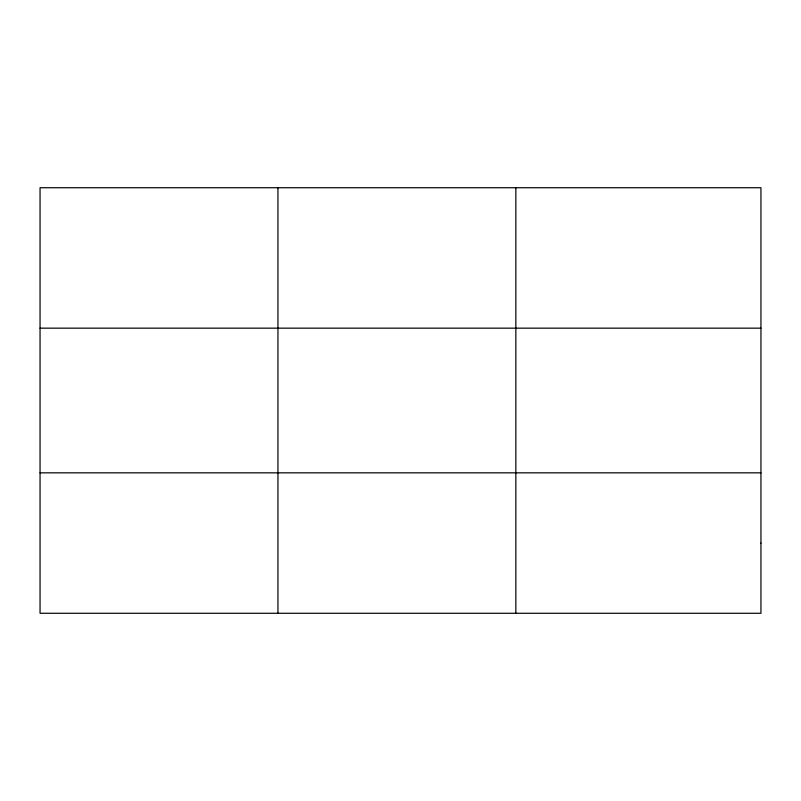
<?xml version="1.0" encoding="UTF-8"?>
<svg xmlns="http://www.w3.org/2000/svg" width="801" height="801" viewBox="0 0 801 801"><rect width="100%" height="100%" fill="white"/><g stroke="black" fill="none" stroke-linecap="round" stroke-linejoin="round"><path stroke-width="1.2" d="M277.947 187.724L277.947 613.276M515.844 187.724L515.844 613.276M40.05 328.16L760.95 328.16M40.05 472.84L760.95 472.84M760.95 543.058L760.95 613.276L40.05 613.276L40.05 187.724L760.95 187.724L760.95 543.058"/></g></svg>
